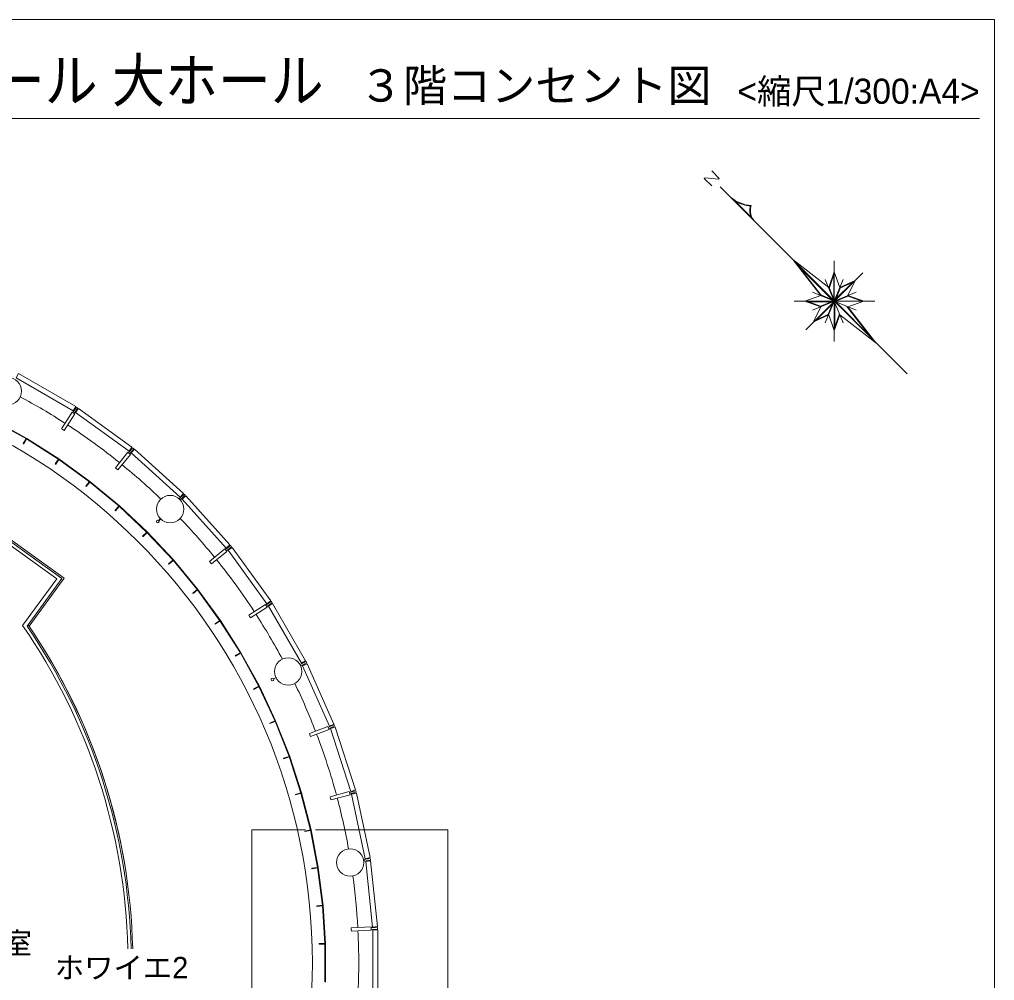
# Model space of a CAD drawing. Units: millimetres, scale not verified, with parts at other scales. Extents: x -45037 to 38963, y -31304 to 27496.
# Drawn here: x 9094 to 38963, y -1929 to 27496 of the extents above; entities that cross this region are included whole.
import ezdxf
from ezdxf.enums import TextEntityAlignment as Align

# ---------------------------------------------------------------- set-up
doc = ezdxf.new("R2010")
doc.units = ezdxf.units.MM
doc.header["$LTSCALE"] = 300
doc.linetypes.add('DASHED3', pattern=[4, 3, -1])
doc.layers.add('1-0_155', color=7, linetype='Continuous', lineweight=9)
doc.layers.add('F-0', color=7, linetype='Continuous', lineweight=9)
doc.layers.add('1-A', color=7, linetype='Continuous')
doc.styles.add('HG創英角ｺﾞｼｯｸUB', font='')
doc.styles.get('HG創英角ｺﾞｼｯｸUB').set_extended_font_data('HG創英角ｺﾞｼｯｸUB')

msp = doc.modelspace()

# ---------------------------------------------------------------- linework, layer by layer
at = {"layer": '1-0_155'}
for p, q in [((10783.9, 15545.8), (10766.5, 15555.8)), ((10776.5, 15573.1), (10793.9, 15563.1)), ((10853.7, 15523), (10837.6, 15534.8)), ((10825.8, 15518.6), (10842, 15506.8)), ((9297.2, 14660.4), (9207.6, 14508.9)), ((9223.1, 14499.7), (9312.7, 14651.2)), ((12494, 14306.6), (12477.8, 14318.3)), ((12489.6, 14334.5), (12505.7, 14322.8)), ((12532.8, 14275.1), (12547.7, 14261.7)), ((12561.1, 14276.6), (12546.2, 14290)), ((10187.3, 13887.8), (10286.2, 14033.4)), ((10301.1, 14023.2), (10202.1, 13877.7)), ((11234, 13345.5), (11126.1, 13206.4)), ((11140.4, 13195.4), (11248.2, 13334.5)), ((14050.3, 12908.8), (14065.2, 12895.4)), ((14078.6, 12910.2), (14063.7, 12923.6)), ((14100.6, 12860), (14113.9, 12845.2)), ((14128.8, 12858.5), (14115.4, 12873.4)), ((12020.3, 12467.4), (12136.6, 12599.5)), ((12150.1, 12587.6), (12033.8, 12455.5)), ((13426.6, 12223.6), (13355.9, 12152.9)), ((13358, 12150.7), (13428.7, 12221.4)), ((10460.7, 10388.7), (8706.9, 11657.8)), ((12990.7, 11798.2), (12866.3, 11673.7)), ((12879, 11661), (13003.4, 11785.5)), ((15495.2, 11341), (15481.8, 11355.9)), ((15466.9, 11342.5), (15480.3, 11327.7)), ((15523.5, 11272.6), (15511.8, 11288.8)), ((15527.9, 11300.6), (15539.7, 11284.4)), ((13792.7, 10945), (13660.7, 10828.6)), ((13672.6, 10815.1), (13804.6, 10931.5)), ((9385.8, 8919.9), (10460.7, 10388.7)), ((14539.6, 10043), (14400.5, 9935.2)), ((14411.6, 9921), (14550.7, 10028.8)), ((16712, 9636.8), (16723.8, 9620.6)), ((16740, 9632.4), (16728.2, 9648.6)), ((16761, 9561.4), (16751, 9578.7)), ((16768.3, 9588.7), (16778.3, 9571.4)), ((15082.9, 8997), (15228.4, 9095.9)), ((15238.5, 9081.1), (15093, 8982.1)), ((15856.4, 8107.5), (15704.9, 8017.8)), ((15714.1, 8002.4), (15865.5, 8092)), ((17772, 7810.3), (17782, 7793)), ((17799.3, 7803), (17789.3, 7820.3)), ((17812.8, 7730.1), (17804.7, 7748.4)), ((17823, 7756.5), (17831.1, 7738.3)), ((16967.1, 7351.4), (16878, 7306)), ((16879.3, 7303.3), (16968.4, 7348.7)), ((16264.3, 7001.6), (16421, 7081.6)), ((16429.2, 7065.5), (16272.4, 6985.6)), ((16758.7, 5952.2), (16920.2, 6022.2)), ((16927.3, 6005.7), (16765.8, 5935.7)), ((18635.2, 5883), (18643.4, 5864.7)), ((18661.7, 5872.8), (18653.5, 5891.1)), ((18667.5, 5799), (18661.3, 5818)), ((18680.3, 5824.2), (18686.5, 5805.2)), ((17186.2, 4874), (17351.8, 4933.6)), ((17357.9, 4916.6), (17192.3, 4857.1)), ((17545.2, 3770.9), (17714.2, 3820)), ((17719.2, 3802.7), (17550.2, 3753.6)), ((19298.5, 3856.9), (19292.3, 3876)), ((19311.3, 3882.1), (19317.5, 3863.1)), ((19311.4, 3808.6), (19315.6, 3789.1)), ((19335.2, 3793.2), (19331, 3812.8)), ((16213, 2684.6), (16213, -5463.2)), ((17605.4, 2684.6), (16213, 2684.6)), ((18006, 2685.9), (17834.2, 2647.4)), ((17838.2, 2629.9), (18009.9, 2668.3)), ((22213, 2684.6), (19059.4, 2684.6)), ((22213, -5463.2), (22213, 2684.6)), ((19736, 1811.3), (19740.1, 1791.7)), ((19759.7, 1795.9), (19755.5, 1815.4)), ((18226, 1535.7), (18052.1, 1508.1)), ((18055, 1490.3), (18228.8, 1517.9)), ((19750.1, 1722.4), (19748, 1742.3)), ((19767.9, 1744.4), (19769.9, 1724.5)), ((18198.1, 357.4), (18373.3, 373.9)), ((18375, 356), (18199.8, 339.5)), ((19963.5, -308.4), (19961.4, -288.5)), ((19981.3, -286.4), (19983.4, -306.3)), ((19261.7, -420.3), (19867.6, -388.5)), ((20066, -353.1), (19866.3, -363.5)), ((19966.1, -358.3), (19966.1, -378.3)), ((19986.1, -378.3), (19986.1, -358.3)), ((20066.1, -378.3), (20066.1, -2400.3)), ((18271.5, -800.3), (18447.4, -794.8)), ((18448, -812.8), (18272, -818.3))]:
    msp.add_line(p, q, dxfattribs=at)
at = {"layer": '1-0_155', "linetype": 'DASHED3'}
msp.add_line((19059.4, 2684.6), (17605.4, 2684.6), dxfattribs=at)
at = {"layer": '1-0_155'}
for points in [[(8990.5, 16523.5), (10741.5, 15512.5), (10816.5, 15642.4), (9065.5, 16653.4)], [(10812.6, 15466.4), (12448.4, 14277.9), (12536.6, 14399.2), (10900.8, 15587.7)], [(12514.2, 14224.6), (14016.9, 12871.6), (14117.3, 12983.1), (12614.6, 14336.1)], [(14029.8, 12789.3), (13994.5, 12824.7), (14135.9, 12966.1), (14171.3, 12930.7)], [(14076.8, 12811.7), (15429.8, 11309.1), (15541.2, 11409.4), (14188.3, 12912.1)], [(15483.1, 11243.2), (16671.6, 9607.4), (16792.9, 9695.6), (15604.4, 11331.4)], [(16717.7, 9536.4), (17728.7, 7785.3), (17858.6, 7860.3), (16847.6, 9611.4)], [(17692.9, 7747.6), (17871.1, 7838.4), (17893.8, 7793.8), (17715.6, 7703)], [(17767.2, 7709.8), (18589.6, 5862.6), (18726.6, 5923.6), (17904.2, 7770.8)], [(18619.9, 5783.5), (19244.8, 3860.5), (19387.4, 3906.9), (18762.6, 5829.9)], [(19687.1, 1800.9), (19266.7, 3778.7), (19413.4, 3809.9), (19833.8, 1832.1)], [(19649.2, 1726.7), (19641.4, 1776.1), (19838.9, 1807.4), (19846.7, 1758)], [(20060.9, -278), (19911.7, -293.7), (19700.3, 1717.2), (19849.5, 1732.9)]]:
    msp.add_lwpolyline(points, close=True, dxfattribs=at)
for points in [[(10729.4, 15462), (10838.3, 15629.7), (10880.3, 15602.5), (10771.3, 15434.7)], [(18465.7, -1975.4), (18465.7, -803.2), (18392.1, 366.7), (18245.2, 1529.6), (18025.5, 2681), (17734, 3816.4), (17371.8, 4931.2), (16940.3, 6021.1), (16441.2, 7081.7), (15876.5, 8108.9), (15248.4, 9098.6), (14559.4, 10046.9), (13812.2, 10950.1), (13009.8, 11804.6), (12155.3, 12607), (11252.1, 13354.2), (10303.8, 14043.2), (9314.1, 14671.3), (8286.9, 15236)], [(10378, 14966.8), (10708.4, 15475.6), (10792.3, 15421.1), (10461.9, 14912.3)], [(8278.7, 15220), (9304.9, 14655.8), (10293.7, 14028.3), (11241.1, 13340), (12143.4, 12593.5), (12997.1, 11791.9), (13798.7, 10938.2), (14545.2, 10035.9), (15233.5, 9088.5), (15861, 8099.7), (16425.1, 7073.5), (16923.7, 6013.9), (17354.8, 4925.1), (17716.7, 3811.4), (18007.9, 2677.1), (18227.4, 1526.8), (18374.1, 365), (18447.7, -803.8), (18447.7, -1974.8)], [(12431.1, 14228.9), (12556.9, 14384.3), (12595.8, 14352.8), (12469.9, 14197.4)], [(12029.8, 13773.1), (12411.6, 14244.6), (12489.3, 14181.7), (12107.6, 13710.2)], [(9189.1, 8941.3), (10233.2, 10368.1), (8620.2, 11535.4)], [(8678, 11617), (10390.6, 10377.7), (9324.5, 8920.8)], [(15434, 11225.9), (15589.5, 11351.7), (15558, 11390.6), (15402.6, 11264.7)], [(14915.4, 10902.4), (15386.8, 11284.2), (15449.8, 11206.4), (14978.3, 10824.7)], [(16172, 9172.9), (16680.8, 9503.3), (16626.3, 9587.1), (16117.5, 9256.7)], [(16667.1, 9524.2), (16834.9, 9633.2), (16807.6, 9675.1), (16639.9, 9566.2)], [(17974.7, 5634.8), (18541.1, 5852.2), (18576.9, 5758.8), (18010.5, 5541.4)], [(18567.9, 5782.2), (18754.7, 5853.8), (18736.7, 5900.5), (18550, 5828.8)], [(18609.5, 3698.2), (19195.4, 3855.2), (19221.3, 3758.6), (18635.3, 3601.6)], [(19214.8, 3782.8), (19408, 3834.5), (19395.1, 3882.8), (19201.9, 3831.1)], [(19867.6, -388.5), (19862.3, -288.6), (19256.5, -320.4)], [(19863.6, -313.6), (20063.4, -303.1), (20066, -353.1)], [(20066.1, -2400.3), (19916.1, -2400.3), (19916.1, -378.3), (20066.1, -378.3)]]:
    msp.add_lwpolyline(points, dxfattribs=at)
for centre, radius in [((8736.8, 16119), 420), ((13710.5, 12505.3), 420), ((13330.5, 12125.3), 37.5), ((17324.2, 7531.6), 420), ((16845.3, 7287.6), 37.5), ((19224, 1684.6), 420)]:
    msp.add_circle(centre, radius, dxfattribs=at)
for centre, radius, start, end in [((-184.1, -1389.3), 18250, 270, 90), ((-184.1, -1389.3), 19670, 57.14564, 61.77735), ((-184.1, -1389.3), 19470, 56.85286, 57.14714), ((-184.1, -1389.3), 19670, 51.14564, 56.85436), ((-120.9, -1282.6), 18341, 59.37189, 59.42811), ((-114.5, -1286.7), 18341, 55.77189, 55.82811), ((-184.1, -1389.3), 19470, 50.85286, 51.14714), ((-184.1, -1389.3), 19670, 46.22265, 50.85436), ((-108.1, -1291.4), 18341, 52.17188, 52.22812), ((-102.1, -1296.3), 18341, 48.57188, 48.62812), ((-184.1, -1389.3), 19670, 39.14564, 43.77735), ((-96.4, -1301.7), 18341, 44.97188, 45.02812), ((-91.1, -1307.3), 18341, 41.37188, 41.42811), ((-184.1, -1389.3), 19470, 38.85286, 39.14714), ((-184.1, -1389.3), 19670, 33.14564, 38.85436), ((-86.2, -1313.2), 18341, 37.77188, 37.82812), ((-184.1, -1389.3), 19670, 28.22265, 32.85436), ((-5734.1, -1389.3), 18300, 1.35864, 34.45323), ((-81.5, -1319.7), 18341, 34.17189, 34.22812), ((-184.1, -1389.3), 19470, 32.85286, 33.14714), ((-5734.1, -1389.3), 18150, 1.36987, 34.693), ((-5734.1, -1389.3), 18250, 1.36236, 34.3981), ((-5734.1, -1389.3), 18300, 1.35864, 34.34256), ((-77.4, -1326.2), 18341, 30.57189, 30.62811), ((-73.6, -1333.1), 18341, 26.97188, 27.02812), ((-184.1, -1389.3), 19670, 21.14564, 25.77735), ((-70.3, -1340.1), 18341, 23.37188, 23.42812), ((-184.1, -1389.3), 19470, 20.85286, 21.14714), ((-184.1, -1389.3), 19670, 15.14564, 20.85436), ((-67.5, -1347.2), 18341, 19.77189, 19.82812), ((-65, -1354.8), 18341, 16.17189, 16.22811), ((-184.1, -1389.3), 19470, 14.85286, 15.14714), ((-184.1, -1389.3), 19670, 10.22265, 14.85436), ((-63.1, -1362.3), 18341, 12.57189, 12.62811), ((-61.6, -1370), 18341, 8.97189, 9.02811), ((-184.1, -1389.3), 19670, 3.14564, 7.77735), ((-60.7, -1377.6), 18341, 5.37188, 5.42812), ((-184.1, -1389.3), 19470, 2.85286, 3.14714), ((-184.1, -1389.3), 19670, 357.14564, 2.85436), ((-60.2, -1385.4), 18341, 1.77189, 1.82811)]:
    msp.add_arc(centre, radius, start, end, dxfattribs=at)
at = {"layer": 'F-0'}
for p, q in [((38962.6, -31303.9), (38962.6, 27496.1)), ((1664.9, 24460.7), (38507.1, 24460.7)), ((30301.5, 22859.3), (30532.3, 22628.6)), ((30095.3, 22653.1), (30072.4, 22630.2)), ((30072.4, 22630.2), (30301.5, 22401.1)), ((30509.4, 22605.6), (30095.3, 22653.1)), ((30532.3, 22628.6), (30509.4, 22605.6)), ((30554.8, 22370.5), (36282.4, 16643)), ((30965.6, 21985.3), (31547.9, 21402.9)), ((33882.8, 19286.1), (32782.2, 20143.2)), ((33639.3, 19042.6), (32782.2, 20143.2)), ((32871.8, 20028.1), (34011.6, 18888.4)), ((33672.9, 19028.6), (32885.3, 20040)), ((34055, 17632.4), (34055, 20104.4)), ((33181.1, 17996.4), (34929, 19744.4)), ((34055, 19770.4), (33882.8, 19286.1)), ((34055, 19716.6), (33893.1, 19261.3)), ((34037, 18913.8), (34037, 19719.8)), ((34227.2, 19286.1), (34055, 19770.4)), ((33779.5, 19535.6), (34330.6, 18205.2)), ((33779.5, 18205.2), (34330.5, 19535.6)), ((34073, 18913.8), (34627.9, 19468.7)), ((34691.4, 19506.8), (34227.2, 19286.1)), ((34653.4, 19468.8), (34228.4, 19266.8)), ((33389.8, 19145.9), (34720.2, 18594.8)), ((34720.2, 19145.9), (33389.8, 18594.8)), ((34055, 18917.4), (33891.8, 19311.4)), ((34089.2, 18905.8), (34247.9, 19289)), ((32821, 18870.4), (35292.9, 18870.4)), ((33155, 18870.4), (33639.3, 19042.6)), ((33639.3, 18698.2), (33155, 18870.4)), ((34011.6, 18852.4), (33205.6, 18852.4)), ((33664.1, 18708.4), (33208.7, 18870.3)), ((34037, 18826.9), (33467.1, 18257)), ((34008, 18870.4), (33614, 18707.2)), ((34021.8, 18903.6), (33616.9, 19071.3)), ((34021.8, 18837.1), (33858.5, 18443.1)), ((34073, 18826.9), (34073, 18019.3)), ((34098.5, 18852.4), (35238.2, 17712.6)), ((34102.1, 18870.4), (34496.1, 19033.6)), ((34445.9, 19032.3), (34901.3, 18870.4)), ((34955, 18870.4), (34470.8, 18698.2)), ((33418.6, 18234), (33639.3, 18698.2)), ((34437.1, 18712.1), (35224.7, 17700.7)), ((34470.8, 18698.2), (35327.8, 17597.6)), ((33418.6, 18234), (33882.8, 18454.6)), ((33456.6, 18272), (33893.1, 18479.4)), ((33882.8, 18454.6), (34055, 17970.4)), ((34055, 18024.1), (34216.9, 18479.4)), ((34055, 17970.4), (34227.2, 18454.6)), ((34227.2, 18454.6), (35327.8, 17597.6)), ((34073, 18076.4), (34073.6, 18076.4)), ((35316.9, 17608.4), (35319.4, 17608.4))]:
    msp.add_line(p, q, dxfattribs=at)
for points in [[(38962.6, 27496.1), (-45037.4, 27496.1), (-45037.4, -31303.9)], [(34691.4, 19506.8), (34470.8, 19042.6), (34955, 18870.4)]]:
    msp.add_lwpolyline(points, dxfattribs=at)
for centre, radius, start, end in [((31609.8, 22971.4), 1177.9, 231.28344, 265.11395), ((31609.8, 22971.4), 1195.9, 236.75417, 265.11395), ((31975.9, 21643.9), 509.2, 161.74773, 209.66453), ((31975.9, 21643.9), 491.2, 161.74773, 226.3252)]:
    msp.add_arc(centre, radius, start, end, dxfattribs=at)

# ---------------------------------------------------------------- texts
at = {"layer": '1-A', "style": 'HG創英角ｺﾞｼｯｸUB'}
for s, p in [('投影室', (6774.7, -1312.1)), ('ホワイエ2', (10173.9, -2063.7))]:
    msp.add_text(s, height=659.8, dxfattribs=at).set_placement(p, align=Align.BOTTOM_LEFT)
at = {"layer": 'F-0', "style": 'HG創英角ｺﾞｼｯｸUB', "width": 0.9}
msp.add_text('てだこホール 大ホール', height=1320, dxfattribs=at).set_placement((1765, 24574.6), align=Align.BOTTOM_LEFT)
at = {"layer": 'F-0', "style": 'HG創英角ｺﾞｼｯｸUB'}
for s, height, p in [('３階コンセント図', 989.7, (19493.5, 24683.6)), ('<縮尺1/300:A4>', 769.8, (31087.3, 24683.6))]:
    msp.add_text(s, height=height, dxfattribs=at).set_placement(p, align=Align.BOTTOM_LEFT)

doc.saveas('drawing.dxf')
